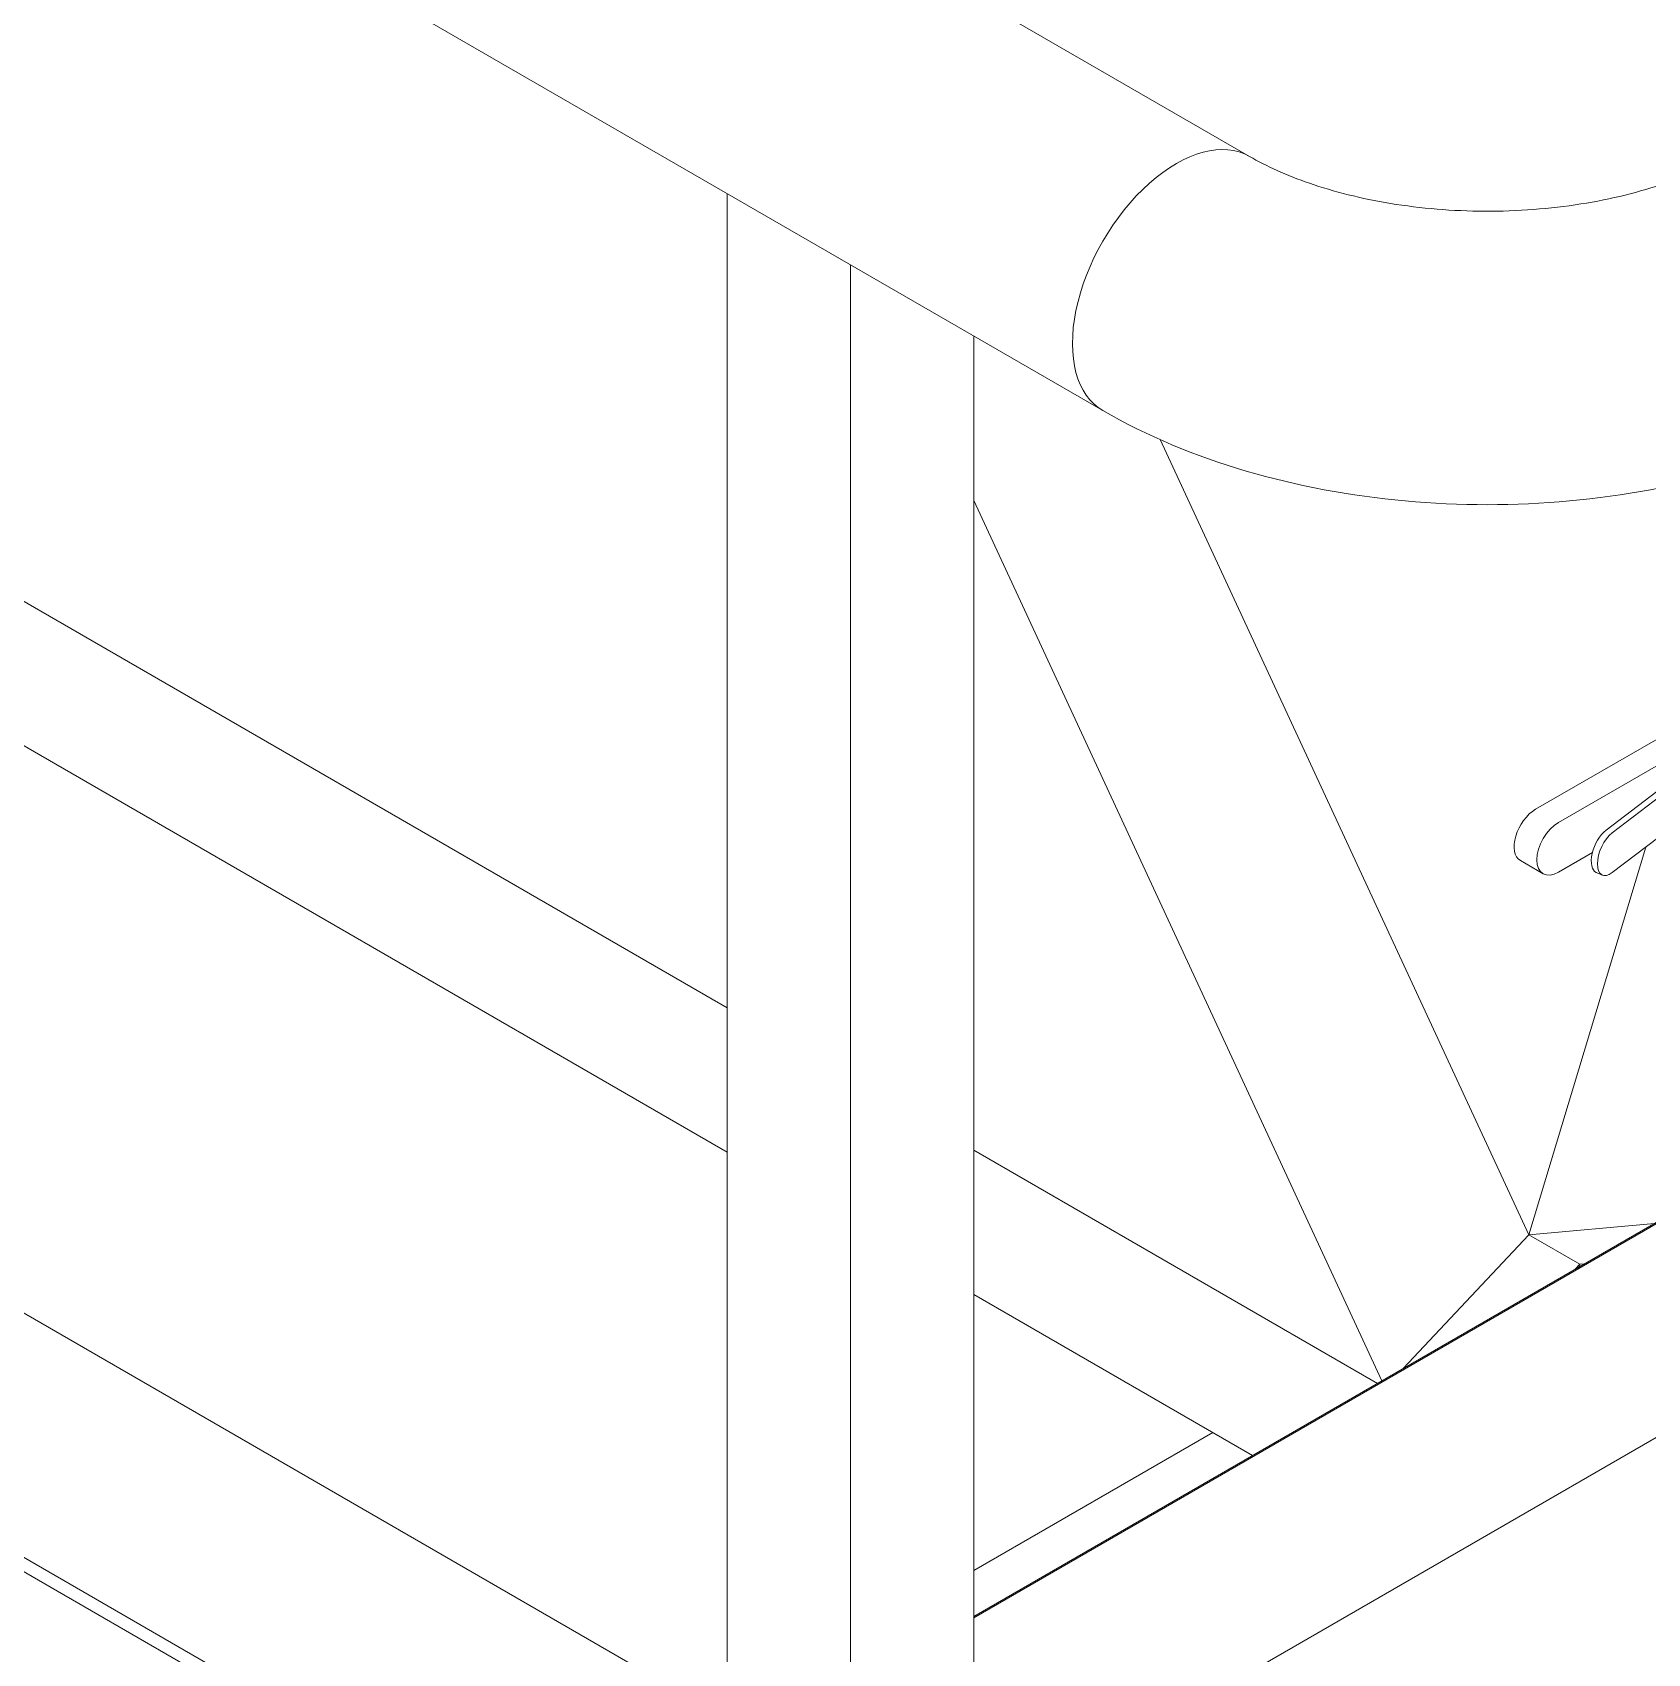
# Model space of a CAD drawing. Header units: millimetres. Extents: x -312439 to 477422, y -331570 to 212570.
# Drawn here: x 351412 to 353682, y 94259 to 96536 of the extents above; entities that cross this region are included whole.
import ezdxf

# ---------------------------------------------------------------- set-up
doc = ezdxf.new("R2010")
doc.units = ezdxf.units.MM

msp = doc.modelspace()

# ---------------------------------------------------------------- linework, layer by layer
at = {"color": 5, "linetype": 'Continuous', "lineweight": 0, "extrusion": (-1.11022e-16, 0.816497, 0.57735)}
for p, q in [((345219.038, 100449.277), (352916.798, 96004.973)), ((346500.836, 100185.255), (353122.923, 96361.991))]:
    msp.add_line(p, q, dxfattribs=at)
at = {"color": 3, "linetype": 'Continuous', "lineweight": 0, "extrusion": (-1.11022e-16, 0.816497, 0.57735)}
for p, q in [((349432.784, 96872.793), (352389.043, 95165.997)), ((349432.784, 96670.05), (352389.043, 94963.253)), ((352389.043, 96309.673), (352389.043, 92588.529)), ((352562.248, 96209.673), (352562.248, 92488.529)), ((352735.453, 96109.673), (352735.453, 92588.529)), ((353515.317, 94847.242), (352997.221, 95964.215)), ((352735.453, 95878.473), (353308.988, 94641.977)), ((353515.317, 94847.242), (353679.811, 95391.818)), ((350671.457, 95157.871), (352389.043, 94166.223)), ((352389.043, 93803.082), (350332.323, 94990.53)), ((352389.043, 93823.082), (350357.349, 94996.081)), ((353895.882, 94980.82), (352735.453, 94310.846)), ((353895.882, 94978.82), (352735.453, 94308.846)), ((353302.83, 94638.421), (352735.453, 94965.997)), ((353691.902, 94863.052), (353515.317, 94847.242)), ((353338.733, 94659.15), (353515.317, 94847.242)), ((353515.317, 94847.242), (353587.149, 94805.77)), ((353580.595, 94798.789), (353587.149, 94805.77)), ((353587.149, 94803.599), (353585.046, 94801.359)), ((353587.149, 94805.77), (353593.702, 94806.357)), ((353589.251, 94803.787), (353587.149, 94803.599)), ((352735.453, 94763.253), (353127.249, 94537.05)), ((353895.882, 94678.82), (352735.453, 94008.846)), ((353071.344, 94569.326), (352735.453, 94375.399))]:
    msp.add_line(p, q, dxfattribs=at)
at = {"color": 4, "linetype": 'Continuous', "lineweight": 0, "extrusion": (-1.11022e-16, 0.816497, 0.57735)}
for p, q in [((353976.756, 95705.758), (353525.015, 95444.946)), ((353557.076, 95426.435), (353951.262, 95654.019)), ((353632.534, 95411.868), (353911.866, 95624.274)), ((353855.635, 95591.808), (353623.947, 95415.632)), ((353911.866, 95568.274), (353632.534, 95355.868)), ((353604.848, 95384.016), (353557.076, 95356.435)), ((353503.582, 95372.823), (353535.643, 95354.312)), ((353610.179, 95356.225), (353618.766, 95352.46))]:
    msp.add_line(p, q, dxfattribs=at)
at = {"color": 5, "linetype": 'Continuous', "lineweight": 0}
msp.add_ellipse((353019.86, 96183.482), major_axis=(-103.062, -178.509), ratio=0.57735027, start_param=3.14159265, end_param=6.28318531, dxfattribs=at)
at = {"color": 4, "linetype": 'Continuous', "lineweight": 0}
for centre, major_axis, ratio, start_param, end_param in [((353525.015, 95409.946), (-21.433, -37.123), 0.57735027, 3.92699082, 6.28318531), ((353557.076, 95391.435), (-21.433, -37.123), 0.57735027, 3.92699082, 7.06858347), ((353623.947, 95387.632), (-13.768, -31.408), 0.49374699, 3.86764395, 6.28318531), ((353632.534, 95383.868), (13.768, 31.408), 0.49374699, 0.7260513, 3.86764395)]:
    msp.add_ellipse(centre, major_axis=major_axis, ratio=ratio, start_param=start_param, end_param=end_param, dxfattribs=at)
at = {"color": 5, "linetype": 'Continuous', "lineweight": 0}
for points, knots in [([(353122.923, 96361.991), (353146.207, 96348.548), (353174.783, 96335.472), (353241.538, 96312.459), (353280.125, 96302.721), (353363.568, 96288.983), (353408.601, 96285.223), (353499.448, 96284.864), (353545.254, 96288.37), (353631.349, 96302.02), (353671.689, 96312.086), (353739.669, 96335.571), (353768.115, 96348.599), (353791.31, 96361.991)], [0, 0, 0, 0, 0.2471265, 0.2471265, 0.50760913, 0.50760913, 0.77855804, 0.77855804, 1.053397, 1.053397, 1.32461508, 1.32461508, 1.57079633, 1.57079633, 1.57079633, 1.57079633]), ([(352916.798, 96004.973), (352978.776, 95969.19), (353046.651, 95941.131), (353189.767, 95899.03), (353265.036, 95885.043), (353418.186, 95871.039), (353496.047, 95871.039), (353649.197, 95885.043), (353724.466, 95899.03), (353867.582, 95941.131), (353935.457, 95969.19), (353997.435, 96004.973)], [0, 0, 0, 0, 0.31415927, 0.31415927, 0.62831853, 0.62831853, 0.9424778, 0.9424778, 1.25663706, 1.25663706, 1.57079633, 1.57079633, 1.57079633, 1.57079633])]:
    msp.add_open_spline(points, degree=3, knots=knots, dxfattribs=at)

doc.saveas('drawing.dxf')
